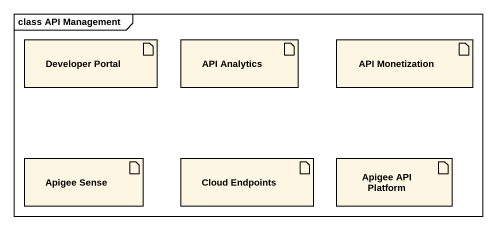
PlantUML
@startuml
mainframe class API Management
artifact "Developer Portal" as Developer_Portal
artifact "API Analytics" as API_Analytics
artifact "API Monetization" as API_Monetization
artifact "Apigee Sense" as Apigee_Sense
artifact "Cloud Endpoints" as Cloud_Endpoints
artifact "Apigee API Platform" as Apigee_API_Platform
@enduml
